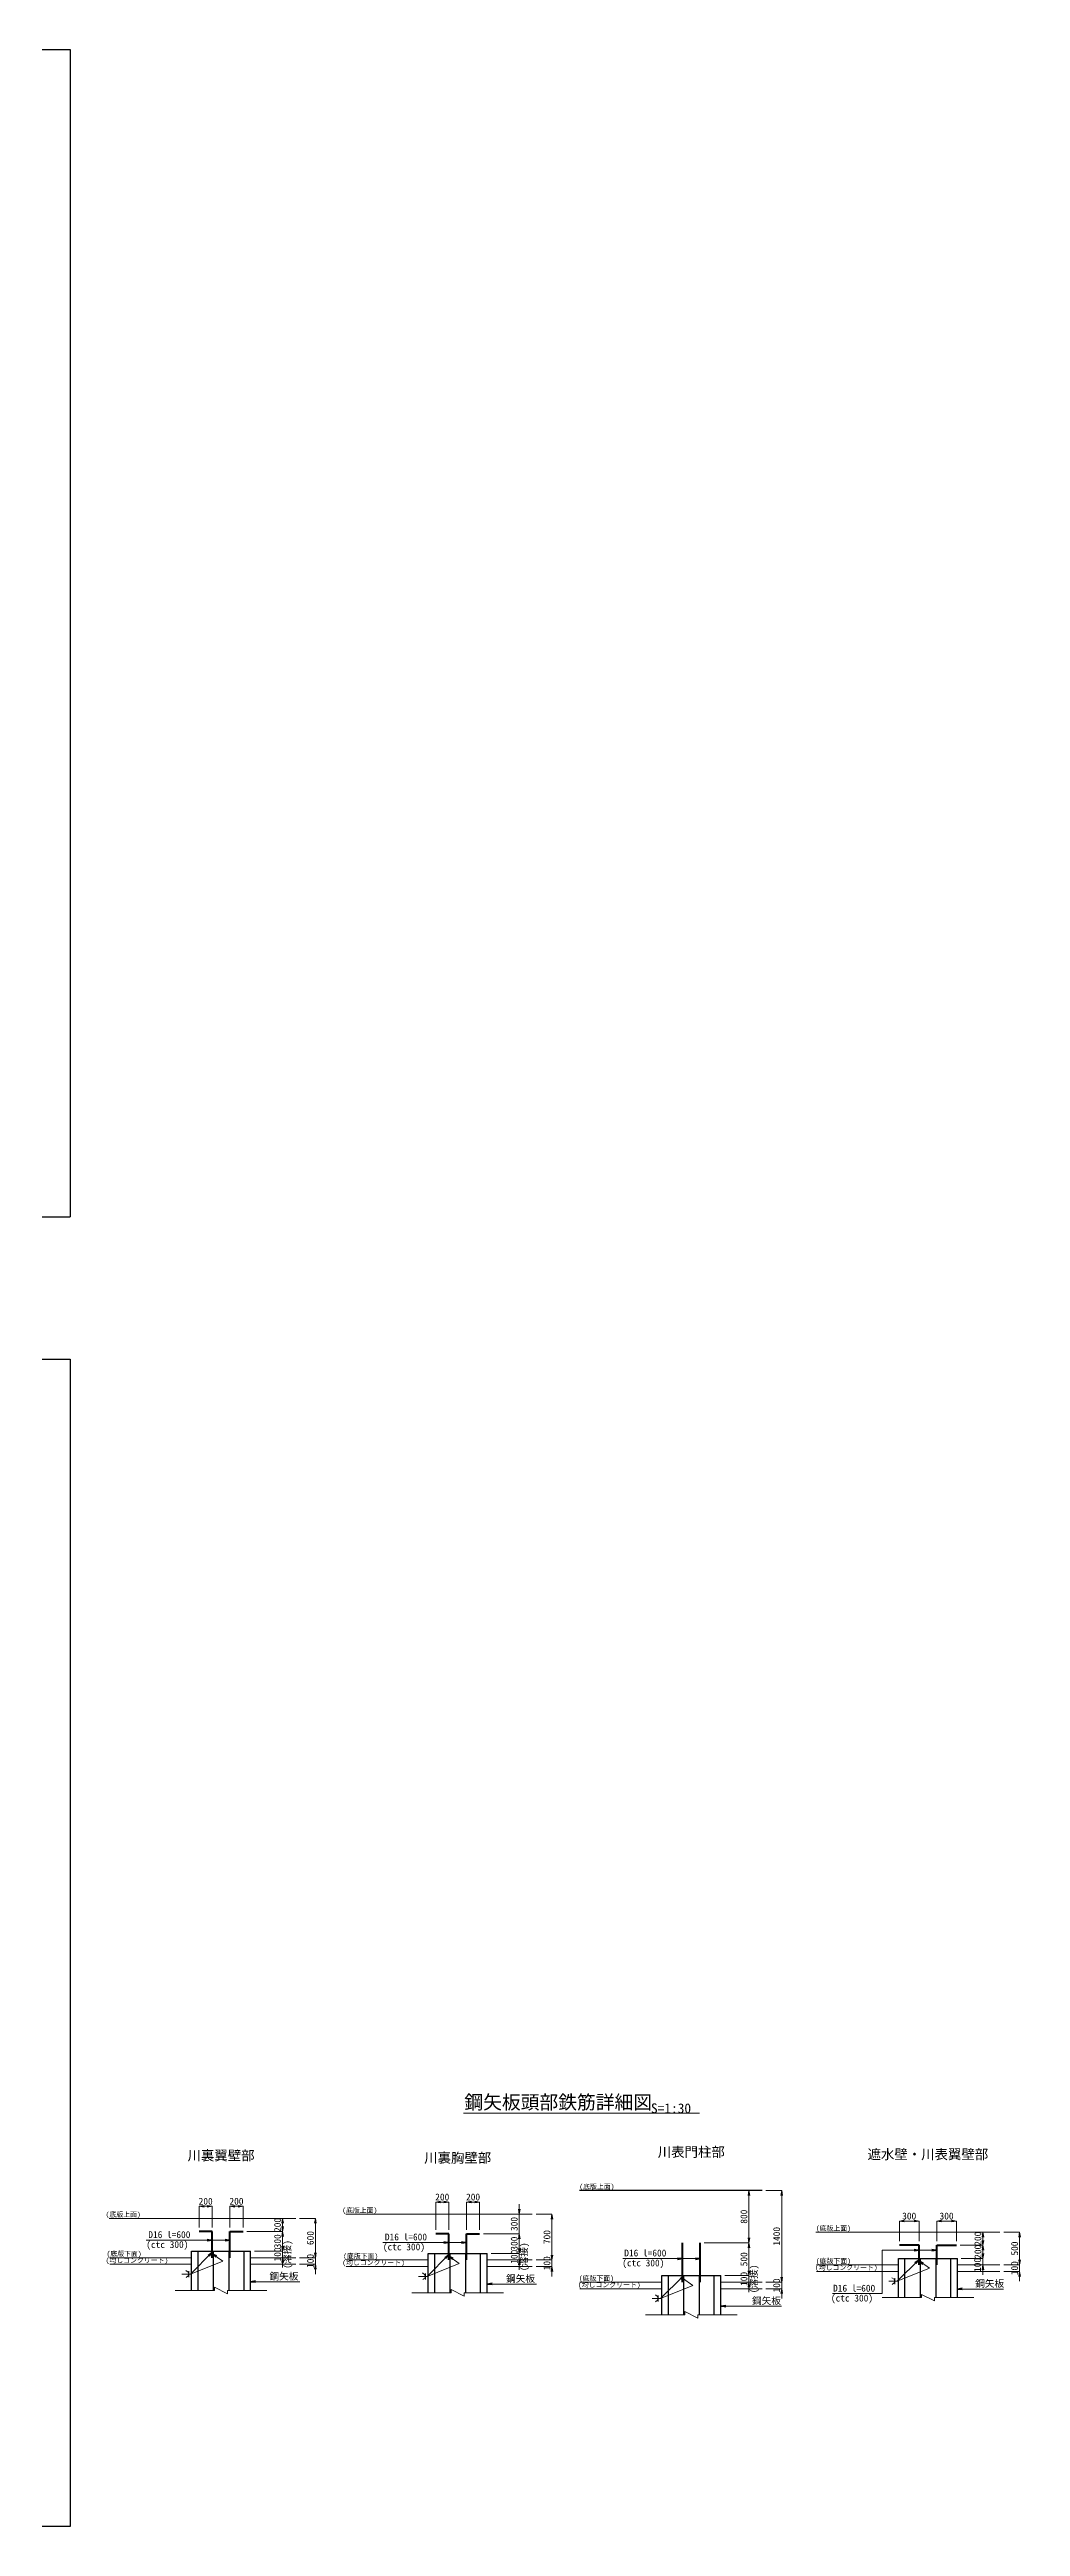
# Model space of a CAD drawing. Header units: millimetres. Extents: x 247104 to 392283, y -100044 to 25995.
# Drawn here: x 342894 to 392283, y -100044 to 25995 of the extents above; entities that cross this region are included whole.
import ezdxf
from ezdxf.enums import TextEntityAlignment as Align

# ---------------------------------------------------------------- set-up
doc = ezdxf.new("R2010")
doc.units = ezdxf.units.MM
doc.header["$LTSCALE"] = 100
doc.header["$PDSIZE"] = 300
doc.linetypes.add('DASHED', pattern=[19.05, 12.7, -6.35])
doc.layers.get('Defpoints').update_dxf_attribs({"color": 151})
for name, color, linetype, lineweight in [('D-STR', 1, 'Continuous', 50), ('D-STR-DIM', 7, 'Continuous', 13), ('D-STR-HTXT', 7, 'Continuous', 13), ('D-STR-STR2', 6, 'Continuous', 25), ('D-STR-STR3', 4, 'Continuous', 25), ('D-STR-STR6', 7, 'Continuous', 13), ('D-TTL-TXT', 7, 'Continuous', 13)]:
    doc.layers.add(name, color=color, linetype=linetype, lineweight=lineweight)
doc.styles.add('MS ゴシック', font='MS Gothic.ttf')
doc.styles.add('ＭＳ ゴシック', font='MS Gothic.ttf')
doc.dimstyles.new('DIM-100-F', dxfattribs={"dimscale": 100, "dimtxt": 3.5, "dimasz": 2.5, "dimexe": 0, "dimexo": 2, "dimgap": 0.8, "dimtad": 1, "dimdec": 0, "dimzin": 0, "dimdsep": 46, "dimtxsty": 'MS ゴシック', "dimblk": 'OPEN', "dimcen": 0.1, "dimaunit": 1, "dimadec": 4, "dimazin": 0, "dimtfac": 1, "dimtdec": 0, "dimtmove": 2, "dimatfit": 3, "dimldrblk": 'OPEN', "dimfxl": 1, "dimtolj": 1, "dimtzin": 0, "dimlwd": -1, "dimlwe": -1, "dimarcsym": 2})

# ---------------------------------------------------------------- blocks, each defined once
blk = doc.blocks.new('_Open')
at = {"color": 0, "linetype": 'ByBlock', "lineweight": -2}
for p, q in [((-1, 0.17), (0, 0)), ((-1, -0.17), (0, 0)), ((0, 0), (-1, 0))]:
    blk.add_line(p, q, dxfattribs=at)
blk = doc.blocks.new('*D143')
at = {"layer": 'D-STR-DIM', "color": 0, "transparency": 16777216}
for p, q in [((378473, -87030), (378473, -86780)), ((377239, -87280), (378473, -87280)), ((377239, -87614), (378473, -87614)), ((378473, -87614), (378473, -87280)), ((378473, -87864), (378473, -88114))]:
    blk.add_line(p, q, dxfattribs=at)
at = {"layer": 'Defpoints', "color": 0, "transparency": 16777216}
for p in [(377039, -87280), (377039, -87614), (378473, -87280)]:
    blk.add_point(p, dxfattribs=at)
at = {"layer": 'D-STR-DIM', "color": 0, "transparency": 16777216, "xscale": 250, "yscale": 250, "zscale": 250}
for p, rotation in [((378473, -87280), 270), ((378473, -87614), 90)]:
    blk.add_blockref('_Open', p, dxfattribs=dict(at, rotation=rotation))
at = {"layer": 'D-STR-DIM', "color": 0, "transparency": 16777216, "char_height": 350, "attachment_point": 5, "rotation": 90, "style": 'MS ゴシック'}
for s, insert in [('\\A1;(溶接)', (378758, -87447)), ('\\A1;100', (378218, -87447))]:
    blk.add_mtext(s, dxfattribs=dict(at, insert=insert))
blk = doc.blocks.new('*D144')
at = {"layer": 'D-STR-DIM', "color": 0, "transparency": 16777216}
for p, q in [((376189, -85614), (378473, -85614)), ((378473, -87030), (378473, -85864)), ((377239, -87280), (378473, -87280))]:
    blk.add_line(p, q, dxfattribs=at)
at = {"layer": 'Defpoints', "color": 0, "transparency": 16777216}
for p in [(375989, -85614), (378473, -85614), (377039, -87280)]:
    blk.add_point(p, dxfattribs=at)
at = {"layer": 'D-STR-DIM', "color": 0, "transparency": 16777216, "xscale": 250, "yscale": 250, "zscale": 250}
for p, rotation in [((378473, -85614), 90), ((378473, -87280), 270)]:
    blk.add_blockref('_Open', p, dxfattribs=dict(at, rotation=rotation))
at = {"layer": 'D-STR-DIM', "color": 0, "transparency": 16777216, "insert": (378218, -86447), "char_height": 350, "attachment_point": 5, "rotation": 90, "style": 'MS ゴシック'}
blk.add_mtext('\\A1;500', dxfattribs=at)
blk = doc.blocks.new('*D145')
at = {"layer": 'D-STR-DIM', "color": 0, "transparency": 16777216}
for p, q in [((377379, -82947), (378473, -82947)), ((378473, -85364), (378473, -83197)), ((376189, -85614), (378473, -85614))]:
    blk.add_line(p, q, dxfattribs=at)
at = {"layer": 'Defpoints', "color": 0, "transparency": 16777216}
for p in [(377179, -82947), (378473, -82947), (375989, -85614)]:
    blk.add_point(p, dxfattribs=at)
at = {"layer": 'D-STR-DIM', "color": 0, "transparency": 16777216, "xscale": 250, "yscale": 250, "zscale": 250}
for p, rotation in [((378473, -82947), 90), ((378473, -85614), 270)]:
    blk.add_blockref('_Open', p, dxfattribs=dict(at, rotation=rotation))
at = {"layer": 'D-STR-DIM', "color": 0, "transparency": 16777216, "insert": (378218, -84280), "char_height": 350, "attachment_point": 5, "rotation": 90, "style": 'MS ゴシック'}
blk.add_mtext('\\A1;800', dxfattribs=at)
blk = doc.blocks.new('*D146')
at = {"layer": 'D-STR-DIM', "color": 0, "transparency": 16777216}
for p, q in [((379339, -82947), (380139, -82947)), ((380139, -83197), (380139, -87364)), ((379339, -87614), (380139, -87614))]:
    blk.add_line(p, q, dxfattribs=at)
at = {"layer": 'Defpoints', "color": 0, "transparency": 16777216}
for p in [(379139, -82947), (379139, -87614), (380139, -87614)]:
    blk.add_point(p, dxfattribs=at)
at = {"layer": 'D-STR-DIM', "color": 0, "transparency": 16777216, "xscale": 250, "yscale": 250, "zscale": 250}
for p, rotation in [((380139, -82947), 90), ((380139, -87614), 270)]:
    blk.add_blockref('_Open', p, dxfattribs=dict(at, rotation=rotation))
at = {"layer": 'D-STR-DIM', "color": 0, "transparency": 16777216, "insert": (379884, -85280), "char_height": 350, "attachment_point": 5, "rotation": 90, "style": 'MS ゴシック'}
blk.add_mtext('\\A1;1400', dxfattribs=at)
blk = doc.blocks.new('*D147')
at = {"layer": 'D-STR-DIM', "color": 0, "transparency": 16777216}
for p, q in [((379339, -87614), (380139, -87614)), ((379339, -87947), (380139, -87947)), ((380139, -87364), (380139, -87114)), ((380139, -87614), (380139, -87947)), ((380139, -88197), (380139, -88447))]:
    blk.add_line(p, q, dxfattribs=at)
at = {"layer": 'Defpoints', "color": 0, "transparency": 16777216}
for p in [(379139, -87614), (379139, -87947), (380139, -87947)]:
    blk.add_point(p, dxfattribs=at)
at = {"layer": 'D-STR-DIM', "color": 0, "transparency": 16777216, "xscale": 250, "yscale": 250, "zscale": 250}
for p, rotation in [((380139, -87614), 270), ((380139, -87947), 90)]:
    blk.add_blockref('_Open', p, dxfattribs=dict(at, rotation=rotation))
at = {"layer": 'D-STR-DIM', "color": 0, "transparency": 16777216, "insert": (379884, -87780), "char_height": 350, "attachment_point": 5, "rotation": 90, "style": 'MS ゴシック'}
blk.add_mtext('\\A1;100', dxfattribs=at)
blk = doc.blocks.new('*D148')
at = {"layer": 'D-STR-DIM', "color": 0, "transparency": 16777216}
for p, q in [((389275, -86402), (390373, -86402)), ((389275, -86735), (390373, -86735)), ((390373, -86152), (390373, -85902)), ((390373, -86735), (390373, -86402)), ((390373, -86985), (390373, -87235))]:
    blk.add_line(p, q, dxfattribs=at)
at = {"layer": 'Defpoints', "color": 0, "transparency": 16777216}
for p in [(389075, -86402), (389075, -86735), (390373, -86402)]:
    blk.add_point(p, dxfattribs=at)
at = {"layer": 'D-STR-DIM', "color": 0, "transparency": 16777216, "xscale": 250, "yscale": 250, "zscale": 250}
for p, rotation in [((390373, -86402), 270), ((390373, -86735), 90)]:
    blk.add_blockref('_Open', p, dxfattribs=dict(at, rotation=rotation))
at = {"layer": 'D-STR-DIM', "color": 0, "transparency": 16777216, "insert": (390098, -86735), "char_height": 350, "attachment_point": 5, "rotation": 90, "style": 'MS ゴシック'}
blk.add_mtext('\\A1;100', dxfattribs=at)
blk = doc.blocks.new('*D149')
at = {"layer": 'D-STR-DIM', "color": 0, "transparency": 16777216}
for p, q in [((389225, -85735), (390373, -85735)), ((389275, -86402), (390373, -86402)), ((390373, -86402), (390373, -85735)), ((390373, -86152), (390373, -85902)), ((390373, -85985), (390373, -86235))]:
    blk.add_line(p, q, dxfattribs=at)
at = {"layer": 'Defpoints', "color": 0, "transparency": 16777216}
for p in [(389025, -85735), (389075, -86402), (390373, -85735)]:
    blk.add_point(p, dxfattribs=at)
at = {"layer": 'D-STR-DIM', "color": 0, "transparency": 16777216, "xscale": 250, "yscale": 250, "zscale": 250}
for p, rotation in [((390373, -85735), 90), ((390373, -86402), 270)]:
    blk.add_blockref('_Open', p, dxfattribs=dict(at, rotation=rotation))
at = {"layer": 'D-STR-DIM', "color": 0, "transparency": 16777216, "insert": (390118, -86068), "char_height": 350, "attachment_point": 5, "rotation": 90, "style": 'MS ゴシック'}
blk.add_mtext('\\A1;200', dxfattribs=at)
blk = doc.blocks.new('*D150')
at = {"layer": 'D-STR-DIM', "color": 0, "transparency": 16777216}
for p, q in [((389415, -85068), (390373, -85068)), ((390373, -85735), (390373, -85068)), ((390373, -85485), (390373, -85235)), ((390373, -85318), (390373, -85568)), ((389225, -85735), (390373, -85735))]:
    blk.add_line(p, q, dxfattribs=at)
at = {"layer": 'Defpoints', "color": 0, "transparency": 16777216}
for p in [(389215, -85068), (390373, -85068), (389025, -85735)]:
    blk.add_point(p, dxfattribs=at)
at = {"layer": 'D-STR-DIM', "color": 0, "transparency": 16777216, "xscale": 250, "yscale": 250, "zscale": 250}
for p, rotation in [((390373, -85068), 90), ((390373, -85735), 270)]:
    blk.add_blockref('_Open', p, dxfattribs=dict(at, rotation=rotation))
at = {"layer": 'D-STR-DIM', "color": 0, "transparency": 16777216, "insert": (390118, -85402), "char_height": 350, "attachment_point": 5, "rotation": 90, "style": 'MS ゴシック'}
blk.add_mtext('\\A1;200', dxfattribs=at)
blk = doc.blocks.new('*D151')
at = {"layer": 'D-STR-DIM', "color": 0, "transparency": 16777216}
for p, q in [((391442, -85068), (392242, -85068)), ((392242, -85318), (392242, -86485)), ((391442, -86735), (392242, -86735))]:
    blk.add_line(p, q, dxfattribs=at)
at = {"layer": 'Defpoints', "color": 0, "transparency": 16777216}
for p in [(391242, -85068), (391242, -86735), (392242, -86735)]:
    blk.add_point(p, dxfattribs=at)
at = {"layer": 'D-STR-DIM', "color": 0, "transparency": 16777216, "xscale": 250, "yscale": 250, "zscale": 250}
for p, rotation in [((392242, -85068), 90), ((392242, -86735), 270)]:
    blk.add_blockref('_Open', p, dxfattribs=dict(at, rotation=rotation))
at = {"layer": 'D-STR-DIM', "color": 0, "transparency": 16777216, "insert": (391987, -85902), "char_height": 350, "attachment_point": 5, "rotation": 90, "style": 'MS ゴシック'}
blk.add_mtext('\\A1;500', dxfattribs=at)
blk = doc.blocks.new('*D152')
at = {"layer": 'D-STR-DIM', "color": 0, "transparency": 16777216}
for p, q in [((391442, -86735), (392242, -86735)), ((392242, -86485), (392242, -86235)), ((392242, -86735), (392242, -87068)), ((391442, -87068), (392242, -87068)), ((392242, -87318), (392242, -87568))]:
    blk.add_line(p, q, dxfattribs=at)
at = {"layer": 'Defpoints', "color": 0, "transparency": 16777216}
for p in [(391242, -86735), (391242, -87068), (392242, -87068)]:
    blk.add_point(p, dxfattribs=at)
at = {"layer": 'D-STR-DIM', "color": 0, "transparency": 16777216, "xscale": 250, "yscale": 250, "zscale": 250}
for p, rotation in [((392242, -86735), 270), ((392242, -87068), 90)]:
    blk.add_blockref('_Open', p, dxfattribs=dict(at, rotation=rotation))
at = {"layer": 'D-STR-DIM', "color": 0, "transparency": 16777216, "insert": (391987, -86902), "char_height": 350, "attachment_point": 5, "rotation": 90, "style": 'MS ゴシック'}
blk.add_mtext('\\A1;100', dxfattribs=at)
blk = doc.blocks.new('*D153')
at = {"layer": 'D-STR-DIM', "color": 0, "transparency": 16777216}
for p, q in [((388025, -85535), (388025, -84506)), ((388275, -84506), (388775, -84506)), ((389025, -85535), (389025, -84506))]:
    blk.add_line(p, q, dxfattribs=at)
at = {"layer": 'Defpoints', "color": 0, "transparency": 16777216}
for p in [(389025, -84506), (388025, -85735), (389025, -85735)]:
    blk.add_point(p, dxfattribs=at)
at = {"layer": 'D-STR-DIM', "color": 0, "transparency": 16777216, "xscale": 250, "yscale": 250, "zscale": 250, "rotation": 180}
blk.add_blockref('_Open', (388025, -84506), dxfattribs=at)
at = {"layer": 'D-STR-DIM', "color": 0, "transparency": 16777216, "xscale": 250, "yscale": 250, "zscale": 250}
blk.add_blockref('_Open', (389025, -84506), dxfattribs=at)
at = {"layer": 'D-STR-DIM', "color": 0, "transparency": 16777216, "insert": (388525, -84251), "char_height": 350, "attachment_point": 5, "style": 'MS ゴシック'}
blk.add_mtext('\\A1;300', dxfattribs=at)
blk = doc.blocks.new('*D154')
at = {"layer": 'D-STR-DIM', "color": 0, "transparency": 16777216}
for p, q in [((386125, -85535), (386125, -84506)), ((386875, -84506), (386375, -84506)), ((387125, -85535), (387125, -84506))]:
    blk.add_line(p, q, dxfattribs=at)
at = {"layer": 'Defpoints', "color": 0, "transparency": 16777216}
for p in [(386125, -84506), (386125, -85735), (387125, -85735)]:
    blk.add_point(p, dxfattribs=at)
at = {"layer": 'D-STR-DIM', "color": 0, "transparency": 16777216, "xscale": 250, "yscale": 250, "zscale": 250, "rotation": 180}
blk.add_blockref('_Open', (386125, -84506), dxfattribs=at)
at = {"layer": 'D-STR-DIM', "color": 0, "transparency": 16777216, "xscale": 250, "yscale": 250, "zscale": 250}
blk.add_blockref('_Open', (387125, -84506), dxfattribs=at)
at = {"layer": 'D-STR-DIM', "color": 0, "transparency": 16777216, "insert": (386625, -84251), "char_height": 350, "attachment_point": 5, "style": 'MS ゴシック'}
blk.add_mtext('\\A1;300', dxfattribs=at)
blk = doc.blocks.new('*D155')
at = {"layer": 'D-STR-DIM', "color": 0, "transparency": 16777216}
for p, q in [((354750, -85784), (354750, -85534)), ((353319, -86034), (354750, -86034)), ((353319, -86367), (354750, -86367)), ((354750, -86367), (354750, -86034)), ((354750, -86617), (354750, -86867))]:
    blk.add_line(p, q, dxfattribs=at)
at = {"layer": 'Defpoints', "color": 0, "transparency": 16777216}
for p in [(353119, -86034), (353119, -86367), (354750, -86034)]:
    blk.add_point(p, dxfattribs=at)
at = {"layer": 'D-STR-DIM', "color": 0, "transparency": 16777216, "xscale": 250, "yscale": 250, "zscale": 250}
for p, rotation in [((354750, -86034), 270), ((354750, -86367), 90)]:
    blk.add_blockref('_Open', p, dxfattribs=dict(at, rotation=rotation))
at = {"layer": 'D-STR-DIM', "color": 0, "transparency": 16777216, "char_height": 350, "attachment_point": 5, "rotation": 90, "style": 'MS ゴシック'}
for s, insert in [('\\A1;(溶接)', (355035, -86201)), ('\\A1;100', (354495, -86201))]:
    blk.add_mtext(s, dxfattribs=dict(at, insert=insert))
blk = doc.blocks.new('*D156')
at = {"layer": 'D-STR-DIM', "color": 0, "transparency": 16777216}
for p, q in [((352936, -85034), (354750, -85034)), ((354750, -85784), (354750, -85284)), ((353319, -86034), (354750, -86034))]:
    blk.add_line(p, q, dxfattribs=at)
at = {"layer": 'Defpoints', "color": 0, "transparency": 16777216}
for p in [(352736, -85034), (354750, -85034), (353119, -86034)]:
    blk.add_point(p, dxfattribs=at)
at = {"layer": 'D-STR-DIM', "color": 0, "transparency": 16777216, "xscale": 250, "yscale": 250, "zscale": 250}
for p, rotation in [((354750, -85034), 90), ((354750, -86034), 270)]:
    blk.add_blockref('_Open', p, dxfattribs=dict(at, rotation=rotation))
at = {"layer": 'D-STR-DIM', "color": 0, "transparency": 16777216, "insert": (354495, -85534), "char_height": 350, "attachment_point": 5, "rotation": 90, "style": 'MS ゴシック'}
blk.add_mtext('\\A1;300', dxfattribs=at)
blk = doc.blocks.new('*D157')
at = {"layer": 'D-STR-DIM', "color": 0, "transparency": 16777216}
for p, q in [((353459, -84367), (354750, -84367)), ((354750, -85034), (354750, -84367)), ((352936, -85034), (354750, -85034)), ((354750, -84784), (354750, -84534)), ((354750, -84617), (354750, -84867))]:
    blk.add_line(p, q, dxfattribs=at)
at = {"layer": 'Defpoints', "color": 0, "transparency": 16777216}
for p in [(353259, -84367), (354750, -84367), (352736, -85034)]:
    blk.add_point(p, dxfattribs=at)
at = {"layer": 'D-STR-DIM', "color": 0, "transparency": 16777216, "xscale": 250, "yscale": 250, "zscale": 250}
for p, rotation in [((354750, -84367), 90), ((354750, -85034), 270)]:
    blk.add_blockref('_Open', p, dxfattribs=dict(at, rotation=rotation))
at = {"layer": 'D-STR-DIM', "color": 0, "transparency": 16777216, "insert": (354495, -84701), "char_height": 350, "attachment_point": 5, "rotation": 90, "style": 'MS ゴシック'}
blk.add_mtext('\\A1;200', dxfattribs=at)
blk = doc.blocks.new('*D158')
at = {"layer": 'D-STR-DIM', "color": 0, "transparency": 16777216}
for p, q in [((355617, -84367), (356417, -84367)), ((356417, -84617), (356417, -86117)), ((355617, -86367), (356417, -86367))]:
    blk.add_line(p, q, dxfattribs=at)
at = {"layer": 'Defpoints', "color": 0, "transparency": 16777216}
for p in [(355417, -84367), (355417, -86367), (356417, -86367)]:
    blk.add_point(p, dxfattribs=at)
at = {"layer": 'D-STR-DIM', "color": 0, "transparency": 16777216, "xscale": 250, "yscale": 250, "zscale": 250}
for p, rotation in [((356417, -84367), 90), ((356417, -86367), 270)]:
    blk.add_blockref('_Open', p, dxfattribs=dict(at, rotation=rotation))
at = {"layer": 'D-STR-DIM', "color": 0, "transparency": 16777216, "insert": (356162, -85367), "char_height": 350, "attachment_point": 5, "rotation": 90, "style": 'MS ゴシック'}
blk.add_mtext('\\A1;600', dxfattribs=at)
blk = doc.blocks.new('*D159')
at = {"layer": 'D-STR-DIM', "color": 0, "transparency": 16777216}
for p, q in [((355617, -86367), (356417, -86367)), ((355617, -86701), (356417, -86701)), ((356417, -86117), (356417, -85867)), ((356417, -86367), (356417, -86701)), ((356417, -86951), (356417, -87201))]:
    blk.add_line(p, q, dxfattribs=at)
at = {"layer": 'Defpoints', "color": 0, "transparency": 16777216}
for p in [(355417, -86367), (355417, -86701), (356417, -86701)]:
    blk.add_point(p, dxfattribs=at)
at = {"layer": 'D-STR-DIM', "color": 0, "transparency": 16777216, "xscale": 250, "yscale": 250, "zscale": 250}
for p, rotation in [((356417, -86367), 270), ((356417, -86701), 90)]:
    blk.add_blockref('_Open', p, dxfattribs=dict(at, rotation=rotation))
at = {"layer": 'D-STR-DIM', "color": 0, "transparency": 16777216, "insert": (356162, -86534), "char_height": 350, "attachment_point": 5, "rotation": 90, "style": 'MS ゴシック'}
blk.add_mtext('\\A1;100', dxfattribs=at)
blk = doc.blocks.new('*D160')
at = {"layer": 'D-STR-DIM', "color": 0, "transparency": 16777216}
for p, q in [((352069, -84834), (352069, -83754)), ((352069, -83754), (352736, -83754)), ((352486, -83754), (352236, -83754)), ((352319, -83754), (352569, -83754)), ((352736, -84834), (352736, -83754))]:
    blk.add_line(p, q, dxfattribs=at)
at = {"layer": 'Defpoints', "color": 0, "transparency": 16777216}
for p in [(352736, -83754), (352069, -85034), (352736, -85034)]:
    blk.add_point(p, dxfattribs=at)
at = {"layer": 'D-STR-DIM', "color": 0, "transparency": 16777216, "xscale": 250, "yscale": 250, "zscale": 250, "rotation": 180}
blk.add_blockref('_Open', (352069, -83754), dxfattribs=at)
at = {"layer": 'D-STR-DIM', "color": 0, "transparency": 16777216, "xscale": 250, "yscale": 250, "zscale": 250}
blk.add_blockref('_Open', (352736, -83754), dxfattribs=at)
at = {"layer": 'D-STR-DIM', "color": 0, "transparency": 16777216, "insert": (352403, -83499), "char_height": 350, "attachment_point": 5, "style": 'MS ゴシック'}
blk.add_mtext('\\A1;200', dxfattribs=at)
blk = doc.blocks.new('*D161')
at = {"layer": 'D-STR-DIM', "color": 0, "transparency": 16777216}
for p, q in [((350503, -84834), (350503, -83754)), ((351169, -83754), (350503, -83754)), ((350919, -83754), (350669, -83754)), ((350753, -83754), (351003, -83754)), ((351169, -84834), (351169, -83754))]:
    blk.add_line(p, q, dxfattribs=at)
at = {"layer": 'Defpoints', "color": 0, "transparency": 16777216}
for p in [(350503, -83754), (350503, -85034), (351169, -85034)]:
    blk.add_point(p, dxfattribs=at)
at = {"layer": 'D-STR-DIM', "color": 0, "transparency": 16777216, "xscale": 250, "yscale": 250, "zscale": 250, "rotation": 180}
blk.add_blockref('_Open', (350503, -83754), dxfattribs=at)
at = {"layer": 'D-STR-DIM', "color": 0, "transparency": 16777216, "xscale": 250, "yscale": 250, "zscale": 250}
blk.add_blockref('_Open', (351169, -83754), dxfattribs=at)
at = {"layer": 'D-STR-DIM', "color": 0, "transparency": 16777216, "insert": (350836, -83499), "char_height": 350, "attachment_point": 5, "style": 'MS ゴシック'}
blk.add_mtext('\\A1;200', dxfattribs=at)
blk = doc.blocks.new('*D164')
at = {"layer": 'D-STR-DIM', "color": 0, "transparency": 16777216}
for p, q in [((366786, -85902), (366786, -85652)), ((365355, -86152), (366786, -86152)), ((365355, -86485), (366786, -86485)), ((366786, -86485), (366786, -86152)), ((366786, -86735), (366786, -86985))]:
    blk.add_line(p, q, dxfattribs=at)
at = {"layer": 'Defpoints', "color": 0, "transparency": 16777216}
for p in [(365155, -86152), (365155, -86485), (366786, -86152)]:
    blk.add_point(p, dxfattribs=at)
at = {"layer": 'D-STR-DIM', "color": 0, "transparency": 16777216, "xscale": 250, "yscale": 250, "zscale": 250}
for p, rotation in [((366786, -86152), 270), ((366786, -86485), 90)]:
    blk.add_blockref('_Open', p, dxfattribs=dict(at, rotation=rotation))
at = {"layer": 'D-STR-DIM', "color": 0, "transparency": 16777216, "char_height": 350, "attachment_point": 5, "rotation": 90, "style": 'MS ゴシック'}
for s, insert in [('\\A1;(溶接)', (367071, -86319)), ('\\A1;100', (366531, -86319))]:
    blk.add_mtext(s, dxfattribs=dict(at, insert=insert))
blk = doc.blocks.new('*D165')
at = {"layer": 'D-STR-DIM', "color": 0, "transparency": 16777216}
for p, q in [((364972, -85152), (366786, -85152)), ((366786, -85902), (366786, -85402)), ((365355, -86152), (366786, -86152))]:
    blk.add_line(p, q, dxfattribs=at)
at = {"layer": 'Defpoints', "color": 0, "transparency": 16777216}
for p in [(364772, -85152), (366786, -85152), (365155, -86152)]:
    blk.add_point(p, dxfattribs=at)
at = {"layer": 'D-STR-DIM', "color": 0, "transparency": 16777216, "xscale": 250, "yscale": 250, "zscale": 250}
for p, rotation in [((366786, -85152), 90), ((366786, -86152), 270)]:
    blk.add_blockref('_Open', p, dxfattribs=dict(at, rotation=rotation))
at = {"layer": 'D-STR-DIM', "color": 0, "transparency": 16777216, "insert": (366531, -85652), "char_height": 350, "attachment_point": 5, "rotation": 90, "style": 'MS ゴシック'}
blk.add_mtext('\\A1;300', dxfattribs=at)
blk = doc.blocks.new('*D166')
at = {"layer": 'D-STR-DIM', "color": 0, "transparency": 16777216}
for p, q in [((365495, -84152), (366786, -84152)), ((366786, -83902), (366786, -83652)), ((366786, -84152), (366786, -84402)), ((366786, -84902), (366786, -84402)), ((364972, -85152), (366786, -85152)), ((366786, -85152), (366786, -84902)), ((366786, -85402), (366786, -85652))]:
    blk.add_line(p, q, dxfattribs=at)
at = {"layer": 'Defpoints', "color": 0, "transparency": 16777216}
for p in [(365295, -84152), (366786, -84152), (364772, -85152)]:
    blk.add_point(p, dxfattribs=at)
at = {"layer": 'D-STR-DIM', "color": 0, "transparency": 16777216, "xscale": 250, "yscale": 250, "zscale": 250}
for p, rotation in [((366786, -84152), 270), ((366786, -85152), 90)]:
    blk.add_blockref('_Open', p, dxfattribs=dict(at, rotation=rotation))
at = {"layer": 'D-STR-DIM', "color": 0, "transparency": 16777216, "insert": (366531, -84652), "char_height": 350, "attachment_point": 5, "rotation": 90, "style": 'MS ゴシック'}
blk.add_mtext('\\A1;300', dxfattribs=at)
blk = doc.blocks.new('*D167')
at = {"layer": 'D-STR-DIM', "color": 0, "transparency": 16777216}
for p, q in [((367653, -84152), (368453, -84152)), ((368453, -84402), (368453, -86235)), ((367653, -86485), (368453, -86485))]:
    blk.add_line(p, q, dxfattribs=at)
at = {"layer": 'Defpoints', "color": 0, "transparency": 16777216}
for p in [(367453, -84152), (367453, -86485), (368453, -86485)]:
    blk.add_point(p, dxfattribs=at)
at = {"layer": 'D-STR-DIM', "color": 0, "transparency": 16777216, "xscale": 250, "yscale": 250, "zscale": 250}
for p, rotation in [((368453, -84152), 90), ((368453, -86485), 270)]:
    blk.add_blockref('_Open', p, dxfattribs=dict(at, rotation=rotation))
at = {"layer": 'D-STR-DIM', "color": 0, "transparency": 16777216, "insert": (368198, -85319), "char_height": 350, "attachment_point": 5, "rotation": 90, "style": 'MS ゴシック'}
blk.add_mtext('\\A1;700', dxfattribs=at)
blk = doc.blocks.new('*D168')
at = {"layer": 'D-STR-DIM', "color": 0, "transparency": 16777216}
for p, q in [((367653, -86485), (368453, -86485)), ((367653, -86819), (368453, -86819)), ((368453, -86235), (368453, -85985)), ((368453, -86485), (368453, -86819)), ((368453, -87069), (368453, -87319))]:
    blk.add_line(p, q, dxfattribs=at)
at = {"layer": 'Defpoints', "color": 0, "transparency": 16777216}
for p in [(367453, -86485), (367453, -86819), (368453, -86819)]:
    blk.add_point(p, dxfattribs=at)
at = {"layer": 'D-STR-DIM', "color": 0, "transparency": 16777216, "xscale": 250, "yscale": 250, "zscale": 250}
for p, rotation in [((368453, -86485), 270), ((368453, -86819), 90)]:
    blk.add_blockref('_Open', p, dxfattribs=dict(at, rotation=rotation))
at = {"layer": 'D-STR-DIM', "color": 0, "transparency": 16777216, "insert": (368198, -86652), "char_height": 350, "attachment_point": 5, "rotation": 90, "style": 'MS ゴシック'}
blk.add_mtext('\\A1;100', dxfattribs=at)
blk = doc.blocks.new('*D169')
at = {"layer": 'D-STR-DIM', "color": 0, "transparency": 16777216}
for p, q in [((364105, -84952), (364105, -83538)), ((364105, -83538), (364772, -83538)), ((364522, -83538), (364272, -83538)), ((364355, -83538), (364605, -83538)), ((364772, -84952), (364772, -83538))]:
    blk.add_line(p, q, dxfattribs=at)
at = {"layer": 'Defpoints', "color": 0, "transparency": 16777216}
for p in [(364772, -83538), (364105, -85152), (364772, -85152)]:
    blk.add_point(p, dxfattribs=at)
at = {"layer": 'D-STR-DIM', "color": 0, "transparency": 16777216, "xscale": 250, "yscale": 250, "zscale": 250, "rotation": 180}
blk.add_blockref('_Open', (364105, -83538), dxfattribs=at)
at = {"layer": 'D-STR-DIM', "color": 0, "transparency": 16777216, "xscale": 250, "yscale": 250, "zscale": 250}
blk.add_blockref('_Open', (364772, -83538), dxfattribs=at)
at = {"layer": 'D-STR-DIM', "color": 0, "transparency": 16777216, "insert": (364439, -83283), "char_height": 350, "attachment_point": 5, "style": 'MS ゴシック'}
blk.add_mtext('\\A1;200', dxfattribs=at)
blk = doc.blocks.new('*D170')
at = {"layer": 'D-STR-DIM', "color": 0, "transparency": 16777216}
for p, q in [((362539, -84952), (362539, -83538)), ((363205, -83538), (362539, -83538)), ((362955, -83538), (362705, -83538)), ((362789, -83538), (363039, -83538)), ((363205, -84952), (363205, -83538))]:
    blk.add_line(p, q, dxfattribs=at)
at = {"layer": 'Defpoints', "color": 0, "transparency": 16777216}
for p in [(362539, -83538), (362539, -85152), (363205, -85152)]:
    blk.add_point(p, dxfattribs=at)
at = {"layer": 'D-STR-DIM', "color": 0, "transparency": 16777216, "xscale": 250, "yscale": 250, "zscale": 250, "rotation": 180}
blk.add_blockref('_Open', (362539, -83538), dxfattribs=at)
at = {"layer": 'D-STR-DIM', "color": 0, "transparency": 16777216, "xscale": 250, "yscale": 250, "zscale": 250}
blk.add_blockref('_Open', (363205, -83538), dxfattribs=at)
at = {"layer": 'D-STR-DIM', "color": 0, "transparency": 16777216, "insert": (362872, -83283), "char_height": 350, "attachment_point": 5, "style": 'MS ゴシック'}
blk.add_mtext('\\A1;200', dxfattribs=at)

msp = doc.modelspace()

# ---------------------------------------------------------------- linework, layer by layer
at = {"layer": 'D-STR'}
for p, q in [((351169.4, -85033.9), (350502.7, -85033.9)), ((351169.4, -86367.3), (351169.4, -85033.9)), ((352069.4, -86367.3), (352069.4, -85033.9)), ((352069.4, -85033.9), (352736.1, -85033.9)), ((363205.3, -85152), (362538.7, -85152)), ((363205.3, -86485.4), (363205.3, -85152)), ((364105.3, -86485.4), (364105.3, -85152)), ((364105.3, -85152), (364772, -85152)), ((375089, -87613.7), (375089, -85613.7)), ((375989, -87613.7), (375989, -85613.7)), ((387124.9, -85734.9), (386124.9, -85734.9)), ((387124.9, -86734.9), (387124.9, -85734.9)), ((388024.9, -86734.9), (388024.9, -85734.9)), ((388024.9, -85734.9), (389024.9, -85734.9))]:
    msp.add_line(p, q, dxfattribs=at)
at = {"layer": 'D-STR-HTXT'}
for p, q in [((351701.3, -86541.1), (350059.9, -87199)), ((363737.2, -86659.2), (362095.9, -87317.1)), ((385254.8, -85984.9), (385254.8, -88198.5)), ((349286.1, -88033.9), (351286.1, -88033.9)), ((350059.9, -87199), (349627.7, -87199)), ((351952.7, -88033.9), (353952.7, -88033.9)), ((361322, -88152), (363322, -88152)), ((362095.9, -87317.1), (361663.6, -87317.1)), ((363988.7, -88152), (365988.7, -88152)), ((385254.8, -88198.5), (382725.8, -88198.5)), ((373205.6, -89280.4), (375205.6, -89280.4)), ((375872.3, -89280.4), (377872.3, -89280.4)), ((385241.6, -88401.6), (387241.6, -88401.6)), ((387908.2, -88401.6), (389908.2, -88401.6))]:
    msp.add_line(p, q, dxfattribs=at)
at = {"layer": 'D-STR-HTXT', "linetype": 'Continuous'}
for p, q in [((349974.6, -87048.7), (349974.6, -87356.9)), ((362010.5, -87166.8), (362010.5, -87475)), ((385887.4, -87412.5), (385887.4, -87720.7)), ((373851.5, -88291.4), (373851.5, -88599.6))]:
    msp.add_line(p, q, dxfattribs=at)
at = {"layer": 'D-STR-HTXT'}
for points in [[(351286.1, -88033.9), (351286.1, -87867.3), (351952.7, -88200.6), (351952.7, -88033.9)], [(363322, -88152), (363322, -87985.4), (363988.7, -88318.7), (363988.7, -88152)], [(375205.6, -89280.4), (375205.6, -89113.7), (375872.3, -89447.1), (375872.3, -89280.4)], [(387241.6, -88401.6), (387241.6, -88234.9), (387908.2, -88568.2), (387908.2, -88401.6)]]:
    msp.add_lwpolyline(points, dxfattribs=at)
at = {"layer": 'D-STR-HTXT', "linetype": 'Continuous'}
for points in [[(375001.2, -87460.6), (375089.7, -87336.9), (374965.8, -87425.2)], [(375226, -87478.4), (375089, -87412.4), (375197.1, -87519.3)]]:
    msp.add_lwpolyline(points, dxfattribs=at)
for centre in [(349474.7, -87197.3), (361510.7, -87315.4), (385387.6, -87561.1), (373351.6, -88439.9)]:
    msp.add_ellipse(centre, major_axis=(500, 0), ratio=0.5, start_param=-0.74913214, end_param=0.77063288, dxfattribs=at)
at = {"layer": 'D-STR-STR2'}
msp.add_line((379139.2, -82947.1), (369845.4, -82947.1), dxfattribs=at)
at = {"layer": 'D-STR-STR3'}
for p, q in [((350119.4, -86033.9), (353119.4, -86033.9)), ((350119.4, -88033.9), (350119.4, -86033.9)), ((351219.4, -86033.9), (351219.4, -88033.9)), ((352019.4, -86033.9), (352019.4, -88033.9)), ((353119.4, -88033.9), (353119.4, -86033.9)), ((362155.3, -86152), (365155.3, -86152)), ((362155.3, -88152), (362155.3, -86152)), ((363255.3, -86152), (363255.3, -88152)), ((364055.3, -86152), (364055.3, -88152)), ((365155.3, -88152), (365155.3, -86152)), ((386074.9, -86401.6), (389074.9, -86401.6)), ((386074.9, -88401.6), (386074.9, -86401.6)), ((387174.9, -86401.6), (387174.9, -88401.6)), ((387974.9, -86401.6), (387974.9, -88401.6)), ((389074.9, -88401.6), (389074.9, -86401.6)), ((374039, -87280.4), (377039, -87280.4)), ((374039, -89280.4), (374039, -87280.4)), ((375139, -87280.4), (375139, -89280.4)), ((375939, -87280.4), (375939, -89280.4)), ((377039, -89280.4), (377039, -87280.4))]:
    msp.add_line(p, q, dxfattribs=at)
at = {"layer": 'D-STR-STR3', "linetype": 'DASHED', "ltscale": 7}
for p, q in [((350452.7, -88033.9), (350452.7, -86033.9)), ((352786.1, -88033.9), (352786.1, -86033.9)), ((362488.7, -88152), (362488.7, -86152)), ((364822, -88152), (364822, -86152)), ((386408.2, -88401.6), (386408.2, -86401.6)), ((388741.6, -88401.6), (388741.6, -86401.6)), ((374372.3, -89280.4), (374372.3, -87280.4)), ((376705.6, -89280.4), (376705.6, -87280.4))]:
    msp.add_line(p, q, dxfattribs=at)
at = {"layer": 'D-STR-STR6'}
for p, q in [((355416.6, -84367.3), (345925.8, -84367.3)), ((367452.5, -84152), (357961.7, -84152)), ((391241.6, -85068.2), (381881.3, -85068.2)), ((345952.7, -86367.3), (350119.4, -86367.3)), ((345952.7, -86700.6), (350119.4, -86700.6)), ((355416.6, -86367.3), (353119.4, -86367.3)), ((355416.6, -86700.6), (353119.4, -86700.6)), ((357988.7, -86485.4), (362155.3, -86485.4)), ((357988.7, -86818.7), (362155.3, -86818.7)), ((367452.5, -86485.4), (365155.3, -86485.4)), ((367452.5, -86818.7), (365155.3, -86818.7)), ((381908.2, -86734.9), (386074.9, -86734.9)), ((391241.6, -86734.9), (389074.9, -86734.9)), ((369872.3, -87613.7), (374039, -87613.7)), ((369872.3, -87947.1), (374039, -87947.1)), ((379139.2, -87613.7), (377039, -87613.7)), ((379139.2, -87947.1), (377039, -87947.1)), ((381908.2, -87068.2), (386074.9, -87068.2)), ((391241.6, -87068.2), (389074.9, -87068.2))]:
    msp.add_line(p, q, dxfattribs=at)
at = {"layer": 'D-TTL-TXT'}
msp.add_line((363958.2, -79015.5), (375958.2, -79015.5), dxfattribs=at)
at = {"layer": 'Defpoints', "color": 1}
for p, q in [((259849, 25995), (343949, 25995)), ((343949, 25995), (343949, -33405)), ((259849, -33405), (343949, -33405))]:
    msp.add_line(p, q, dxfattribs=at)
msp.add_lwpolyline([(259849, -100044.4), (259849, -40644.4), (343949, -40644.4), (343949, -100044.4)], close=True, dxfattribs=at)

# ---------------------------------------------------------------- texts
at = {"layer": 'D-STR-HTXT', "style": 'ＭＳ ゴシック'}
for s, height, p in [('(底版上面)', 250, (370737.9, -82947.1)), ('(底版上面)', 250, (346639.4, -84367.3)), ('(底版上面)', 250, (358675.3, -84152)), ('D16 l=600', 350, (348988.6, -85475.3)), ('D16 l=600', 350, (361024.6, -85593.4)), ('(底版上面)', 250, (382768.7, -85068.2)), ('(均しコンクリート)', 250, (347340.7, -86700.6)), ('(底版下面)', 250, (346685.8, -86367.3)), ('(均しコンクリート)', 250, (359376.6, -86818.7)), ('(底版下面)', 250, (358721.7, -86485.4)), ('D16 l=600', 350, (373200.1, -86409.8)), ('(均しコンクリート)', 250, (383423.6, -87068.2)), ('(底版下面)', 250, (382768.7, -86734.9)), ('鋼矢板', 350, (354817.6, -87596.2)), ('鋼矢板', 350, (366853.5, -87714.3)), ('(均しコンクリート)', 250, (371368, -87947.1)), ('(底版下面)', 250, (370713.1, -87613.7)), ('D16 l=600', 350, (383824.1, -88198.5)), ('鋼矢板', 350, (390717.4, -87963.8)), ('鋼矢板', 350, (379365.3, -88842.7))]:
    msp.add_text(s, height=height, dxfattribs=at).set_placement(p, align=Align.BOTTOM_CENTER)
for p in [(348886, -85525.3), (360922, -85643.4), (373097.5, -86459.8), (383713.1, -88248.5)]:
    msp.add_text('(ctc 300)', height=350, dxfattribs=at).set_placement(p, align=Align.TOP_CENTER)
at = {"layer": 'D-TTL-TXT', "style": 'ＭＳ ゴシック'}
for s, height, p in [('鋼矢板頭部鉄筋詳細図', 700, (368770, -78805.8)), ('S=1:30', 500, (374508, -79015.5)), ('川表門柱部', 500, (375539, -81237.4)), ('川裏翼壁部', 500, (351619.4, -81417.5)), ('川裏胸壁部', 500, (363655.3, -81535.6)), ('遮水壁・川表翼壁部', 500, (387574.9, -81355.6))]:
    msp.add_text(s, height=height, dxfattribs=at).set_placement(p, align=Align.CENTER)

# ---------------------------------------------------------------- dimensions: what is measured, and where the dimension line sits
at = {"layer": 'D-STR-DIM'}
for base, p1, p2, picture, middle in [((362538.7, -83538.4), (363205.3, -85152), (362538.7, -85152), '*D170', (362872, -83283.4)), ((350502.7, -83753.7), (351169.4, -85033.9), (350502.7, -85033.9), '*D161', (350836.1, -83498.7)), ((386124.9, -84505.9), (387124.9, -85734.9), (386124.9, -85734.9), '*D154', (386624.9, -84250.9))]:
    dim = msp.add_linear_dim(base=base, p1=p1, p2=p2, dimstyle='DIM-100-F', override={"dimlfac": 0.3, "dimtix": 1}, dxfattribs=at)
    dim.commit()
    dim.dimension.update_dxf_attribs({"geometry": picture, "text_midpoint": middle})
for base, p1, p2, angle, picture, middle in [((364772, -83538.4), (364105.3, -85152), (364772, -85152), 180, '*D169', (364438.7, -83283.4)), ((378472.5, -82947.1), (375989, -85613.7), (377179, -82947.1), 90, '*D145', (378217.5, -84280.4)), ((380139.2, -87613.7), (379139.2, -82947.1), (379139.2, -87613.7), 90, '*D146', (379884.2, -85280.4)), ((352736.1, -83753.7), (352069.4, -85033.9), (352736.1, -85033.9), 180, '*D160', (352402.7, -83498.7)), ((354749.9, -84367.3), (352736.1, -85033.9), (353259.4, -84367.3), 90, '*D157', (354494.9, -84700.6)), ((356416.6, -86367.3), (355416.6, -84367.3), (355416.6, -86367.3), 90, '*D158', (356161.6, -85367.3)), ((366785.8, -84152), (364772, -85152), (365295.3, -84152), 90, '*D166', (366530.8, -84652)), ((368452.5, -86485.4), (367452.5, -84152), (367452.5, -86485.4), 90, '*D167', (368197.5, -85318.7)), ((389024.9, -84505.9), (388024.9, -85734.9), (389024.9, -85734.9), 180, '*D153', (388524.9, -84250.9)), ((354749.9, -85033.9), (353119.4, -86033.9), (352736.1, -85033.9), 90, '*D156', (354494.9, -85533.9)), ((366785.8, -85152), (365155.3, -86152), (364772, -85152), 90, '*D165', (366530.8, -85652)), ((378472.5, -85613.7), (377039, -87280.4), (375989, -85613.7), 90, '*D144', (378217.5, -86447.1)), ((390373.1, -85068.2), (389024.9, -85734.9), (389214.9, -85068.2), 90, '*D150', (390118.1, -85401.6)), ((390373.1, -85734.9), (389074.9, -86401.6), (389024.9, -85734.9), 90, '*D149', (390118.1, -86068.2)), ((392241.6, -86734.9), (391241.6, -85068.2), (391241.6, -86734.9), 90, '*D151', (391986.6, -85901.6)), ((356416.6, -86700.6), (355416.6, -86367.3), (355416.6, -86700.6), 90, '*D159', (356161.6, -86533.9)), ((368452.5, -86818.7), (367452.5, -86485.4), (367452.5, -86818.7), 90, '*D168', (368197.5, -86652)), ((392241.6, -87068.2), (391241.6, -86734.9), (391241.6, -87068.2), 90, '*D152', (391986.6, -86901.6)), ((380139.2, -87947.1), (379139.2, -87613.7), (379139.2, -87947.1), 90, '*D147', (379884.2, -87780.4))]:
    dim = msp.add_linear_dim(base=base, p1=p1, p2=p2, angle=angle, dimstyle='DIM-100-F', override={"dimlfac": 0.3, "dimtix": 1}, dxfattribs=at)
    dim.commit()
    dim.dimension.update_dxf_attribs({"geometry": picture, "text_midpoint": middle})
for base, p1, p2, picture, middle in [((354749.9, -86033.9), (353119.4, -86367.3), (353119.4, -86033.9), '*D155', (354749.9, -86200.6)), ((366785.8, -86152), (365155.3, -86485.4), (365155.3, -86152), '*D164', (366785.8, -86318.7)), ((378472.5, -87280.4), (377039, -87613.7), (377039, -87280.4), '*D143', (378472.5, -87447.1))]:
    dim = msp.add_linear_dim(base=base, p1=p1, p2=p2, angle=90, text='<>\\X(溶接)', dimstyle='DIM-100-F', override={"dimlfac": 0.3, "dimtix": 1}, dxfattribs=at)
    dim.commit()
    dim.dimension.update_dxf_attribs({"geometry": picture, "text_midpoint": middle})
dim = msp.add_linear_dim(base=(390373.1, -86401.6), p1=(389074.9, -86734.9), p2=(389074.9, -86401.6), angle=90, dimstyle='DIM-100-F', override={"dimlfac": 0.3, "dimtix": 1}, dxfattribs=at)
dim.commit()
dim.dimension.update_dxf_attribs({"geometry": '*D148', "text_midpoint": (390098.1, -86734.9), "dimtype": 160})

# ---------------------------------------------------------------- leaders
at = {"layer": 'D-STR-HTXT'}
for points in [[(352069.4, -85475.3), (347814.9, -85475.3)], [(351169.4, -85475.3), (347814.9, -85475.3)], [(364105.3, -85593.4), (359850.8, -85593.4)], [(363205.3, -85593.4), (359850.8, -85593.4)], [(351169.4, -86090.9), (350059.9, -87199)], [(351169.4, -86165.9), (351701.3, -86541.1)], [(363205.3, -86209.1), (362095.9, -87317.1)], [(363205.3, -86284.1), (363737.2, -86659.2)], [(375997.4, -86409.8), (372060.3, -86409.8)], [(375089, -86409.8), (372060.3, -86409.8)], [(387124.9, -85984.9), (385254.8, -85984.9)], [(388024.9, -85984.9), (385254.8, -85984.9)], [(387125.6, -86458.1), (386015.4, -87566.6), (385583.2, -87566.6)], [(387124.9, -86533.6), (387656.8, -86908.7), (386015.4, -87566.6)], [(353119.4, -87596.2), (355623.6, -87596.2)], [(365155.3, -87714.3), (367659.5, -87714.3)], [(389074.9, -87963.8), (391415.1, -87963.8)], [(377039, -88842.7), (380129.9, -88842.7)]]:
    msp.add_leader(points, dimstyle='DIM-100-F', dxfattribs=at)
at = {"layer": 'D-STR-HTXT', "has_arrowhead": 0}
for points in [[(375089.7, -87336.9), (373979.5, -88445.5), (373547.3, -88445.5)], [(375089, -87412.4), (375620.9, -87787.6), (373979.5, -88445.5)]]:
    msp.add_leader(points, dimstyle='DIM-100-F', dxfattribs=at)

doc.saveas('drawing.dxf')
